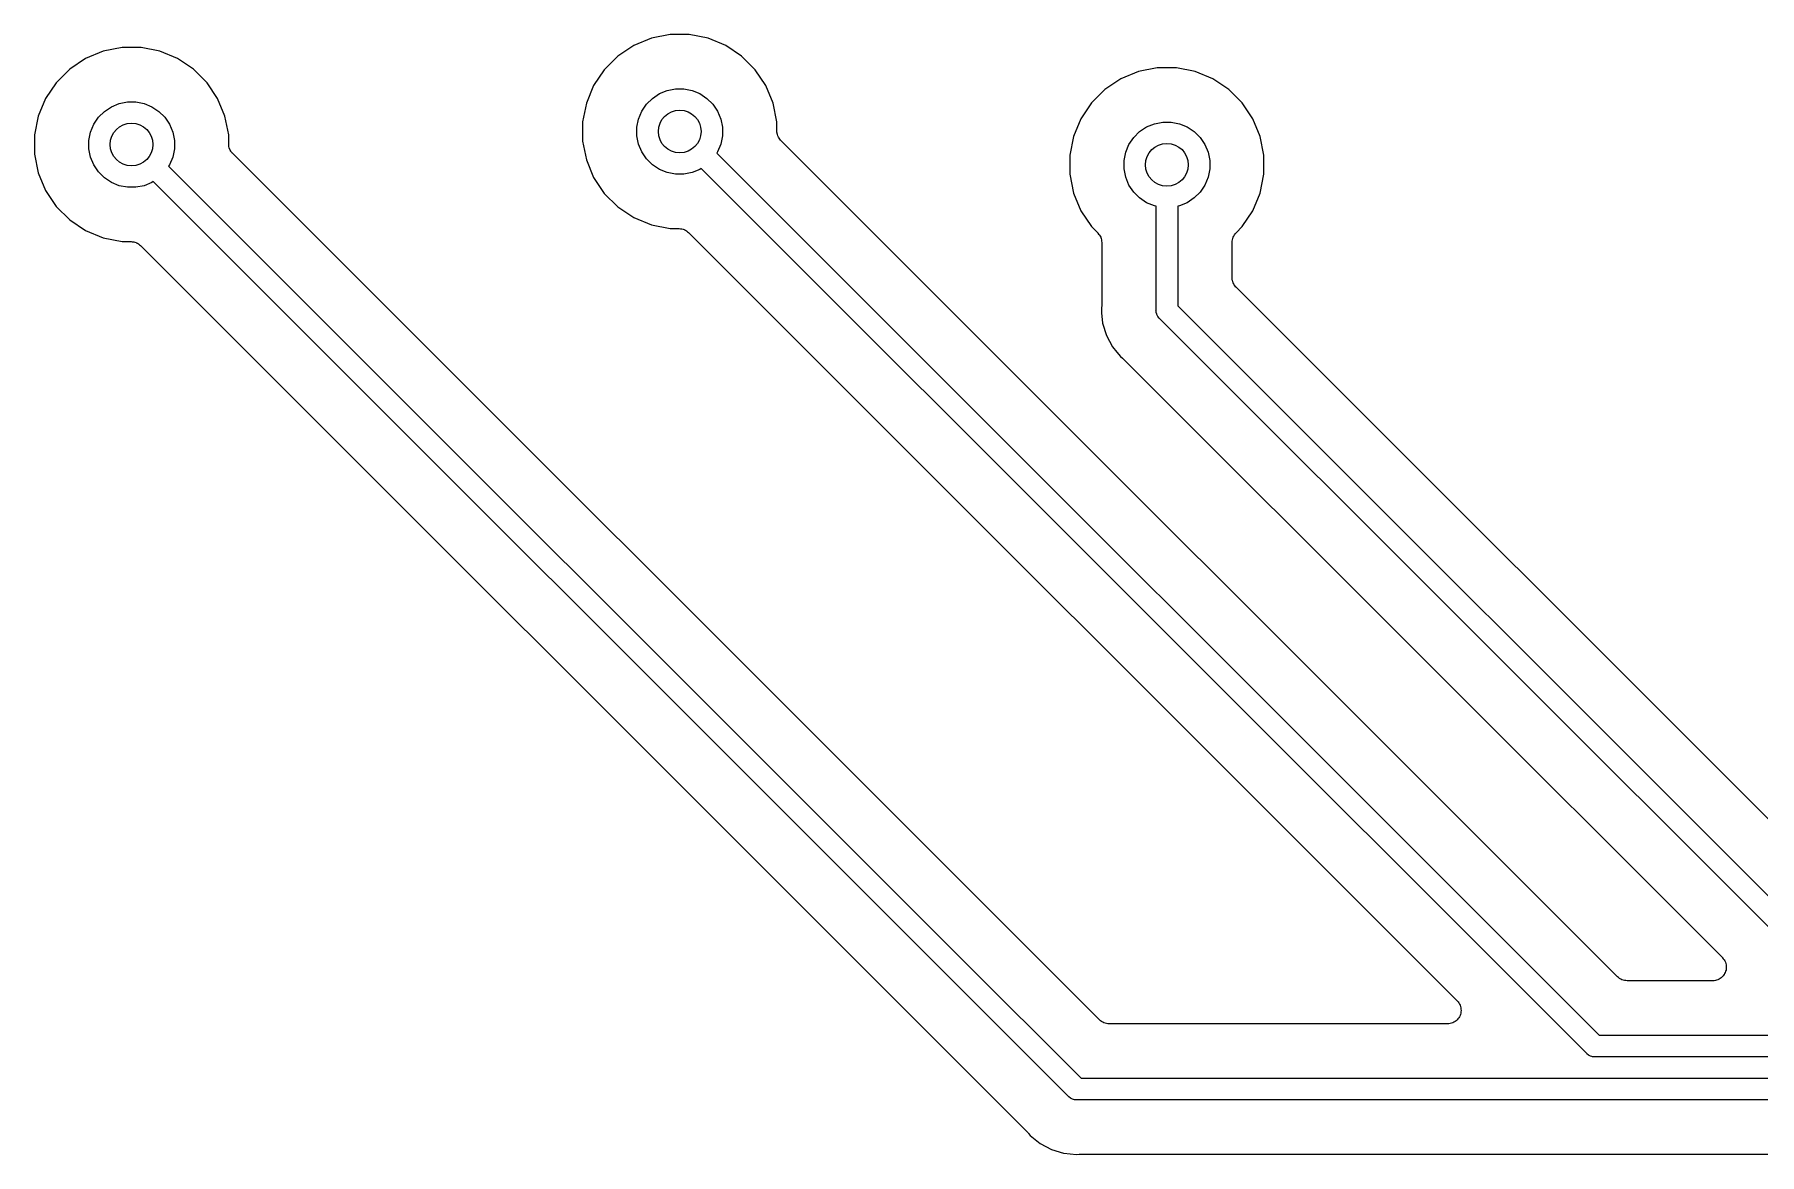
# Model space of a CAD drawing. Extents: x 1.71 to 9.75, y -6.32 to -1.22.
# Drawn here: x 3.649 to 4.284, y -5.56 to -5.147 of the extents above; entities that cross this region are included whole.
import ezdxf

# ---------------------------------------------------------------- set-up
doc = ezdxf.new("R2010")
doc.units = 0
doc.header["$MEASUREMENT"] = 0
doc.layers.add('BLACK', color=7, linetype='CONTINUOUS')

msp = doc.modelspace()

# ---------------------------------------------------------------- linework, layer by layer
at = {"layer": 'BLACK', "linetype": 'CONTINUOUS'}
for p, q in [((3.87611, -5.14849), (3.86961, -5.15118)), ((3.88302, -5.14711), (3.87611, -5.14849)), ((3.89006, -5.14711), (3.88302, -5.14711)), ((3.89697, -5.14849), (3.89006, -5.14711)), ((3.90347, -5.15118), (3.89697, -5.14849)), ((3.66781, -5.15598), (3.66196, -5.15989)), ((3.67432, -5.15328), (3.66781, -5.15598)), ((3.68122, -5.15191), (3.67432, -5.15328)), ((3.68827, -5.15191), (3.68122, -5.15191)), ((3.69517, -5.15328), (3.68827, -5.15191)), ((3.70168, -5.15598), (3.69517, -5.15328)), ((3.70753, -5.15989), (3.70168, -5.15598)), ((3.86375, -5.15509), (3.85877, -5.16007)), ((3.86961, -5.15118), (3.86375, -5.15509)), ((3.90933, -5.15509), (3.90347, -5.15118)), ((3.91431, -5.16007), (3.90933, -5.15509)), ((3.66196, -5.15989), (3.65698, -5.16487)), ((3.71251, -5.16487), (3.70753, -5.15989)), ((3.85877, -5.16007), (3.85486, -5.16593)), ((3.91822, -5.16593), (3.91431, -5.16007)), ((4.05547, -5.16073), (4.04897, -5.16342)), ((4.06238, -5.15935), (4.05547, -5.16073)), ((4.06942, -5.15935), (4.06238, -5.15935)), ((4.07633, -5.16073), (4.06942, -5.15935)), ((4.08283, -5.16342), (4.07633, -5.16073)), ((3.65698, -5.16487), (3.65307, -5.17072)), ((3.71642, -5.17072), (3.71251, -5.16487)), ((3.85486, -5.16593), (3.85217, -5.17243)), ((3.8765, -5.17063), (3.87908, -5.1689)), ((3.87908, -5.1689), (3.88195, -5.16772)), ((3.88195, -5.16772), (3.88499, -5.16711)), ((3.88499, -5.16711), (3.88809, -5.16711)), ((3.88809, -5.16711), (3.89113, -5.16772)), ((3.89113, -5.16772), (3.894, -5.1689)), ((3.894, -5.1689), (3.89658, -5.17063)), ((3.92091, -5.17243), (3.91822, -5.16593)), ((4.04311, -5.16733), (4.03813, -5.17231)), ((4.04897, -5.16342), (4.04311, -5.16733)), ((4.08869, -5.16733), (4.08283, -5.16342)), ((4.09367, -5.17231), (4.08869, -5.16733)), ((3.65307, -5.17072), (3.65037, -5.17723)), ((3.67251, -5.17762), (3.67471, -5.17542)), ((3.67471, -5.17542), (3.67729, -5.1737)), ((3.67729, -5.1737), (3.68015, -5.17251)), ((3.68015, -5.17251), (3.68319, -5.17191)), ((3.68319, -5.17191), (3.6863, -5.17191)), ((3.6863, -5.17191), (3.68934, -5.17251)), ((3.68934, -5.17251), (3.6922, -5.1737)), ((3.6922, -5.1737), (3.69478, -5.17542)), ((3.69478, -5.17542), (3.69698, -5.17762)), ((3.71912, -5.17723), (3.71642, -5.17072)), ((3.85217, -5.17243), (3.85079, -5.17934)), ((3.8714, -5.17827), (3.87258, -5.1754)), ((3.87258, -5.1754), (3.87431, -5.17282)), ((3.87431, -5.17282), (3.8765, -5.17063)), ((3.89658, -5.17063), (3.89877, -5.17282)), ((3.89877, -5.17282), (3.9005, -5.1754)), ((3.9005, -5.1754), (3.90168, -5.17827)), ((3.92229, -5.17934), (3.92091, -5.17243)), ((4.03813, -5.17231), (4.03422, -5.17817)), ((4.09758, -5.17817), (4.09367, -5.17231)), ((3.65037, -5.17723), (3.649, -5.18413)), ((3.6696, -5.18306), (3.67079, -5.1802)), ((3.67079, -5.1802), (3.67251, -5.17762)), ((3.69698, -5.17762), (3.6987, -5.1802)), ((3.6987, -5.1802), (3.69989, -5.18306)), ((3.72049, -5.18413), (3.71912, -5.17723)), ((3.85079, -5.17934), (3.85079, -5.18638)), ((3.87079, -5.18131), (3.8714, -5.17827)), ((3.87079, -5.18441), (3.87079, -5.18131)), ((3.90168, -5.17827), (3.90229, -5.18131)), ((3.90229, -5.18131), (3.90229, -5.18441)), ((3.92229, -5.1826), (3.92229, -5.17934)), ((4.03422, -5.17817), (4.03153, -5.18467)), ((4.05586, -5.18287), (4.05844, -5.18114)), ((4.05844, -5.18114), (4.06131, -5.17996)), ((4.06131, -5.17996), (4.06435, -5.17935)), ((4.06435, -5.17935), (4.06745, -5.17935)), ((4.06745, -5.17935), (4.07049, -5.17996)), ((4.07049, -5.17996), (4.07336, -5.18114)), ((4.07336, -5.18114), (4.07594, -5.18287)), ((4.10027, -5.18467), (4.09758, -5.17817)), ((3.649, -5.18413), (3.649, -5.19118)), ((3.669, -5.1861), (3.6696, -5.18306)), ((3.669, -5.18921), (3.669, -5.1861)), ((3.69989, -5.18306), (3.70049, -5.1861)), ((3.70049, -5.1861), (3.70049, -5.18921)), ((3.72049, -5.18739), (3.72049, -5.18413)), ((3.72054, -5.18785), (3.72049, -5.18739)), ((3.72058, -5.18831), (3.72054, -5.18785)), ((3.72059, -5.18834), (3.72058, -5.18831)), ((3.72059, -5.18836), (3.72059, -5.18834)), ((3.72072, -5.1888), (3.72059, -5.18836)), ((3.85079, -5.18638), (3.85217, -5.19329)), ((3.8714, -5.18745), (3.87079, -5.18441)), ((3.87258, -5.19032), (3.8714, -5.18745)), ((3.90168, -5.18745), (3.9005, -5.19032)), ((3.90229, -5.18441), (3.90168, -5.18745)), ((3.92233, -5.18305), (3.92229, -5.1826)), ((3.92237, -5.18352), (3.92233, -5.18305)), ((3.92238, -5.18354), (3.92237, -5.18352)), ((3.92238, -5.18357), (3.92238, -5.18354)), ((3.92252, -5.184), (3.92238, -5.18357)), ((3.92265, -5.18445), (3.92252, -5.184)), ((3.92266, -5.18448), (3.92265, -5.18445)), ((3.92267, -5.1845), (3.92266, -5.18448)), ((3.92288, -5.18491), (3.92267, -5.1845)), ((3.9231, -5.18532), (3.92288, -5.18491)), ((3.92311, -5.18534), (3.9231, -5.18532)), ((3.92312, -5.18536), (3.92311, -5.18534)), ((3.92342, -5.18572), (3.92312, -5.18536)), ((3.9237, -5.18608), (3.92342, -5.18572)), ((3.92374, -5.18612), (3.9237, -5.18608)), ((3.92375, -5.18613), (3.92374, -5.18612)), ((3.92374, -5.18612), (3.92374, -5.18612)), ((3.92374, -5.18612), (3.92374, -5.18612)), ((4.23183, -5.49421), (3.92375, -5.18613)), ((4.03153, -5.18467), (4.03015, -5.19158)), ((4.05076, -5.19051), (4.05194, -5.18764)), ((4.05194, -5.18764), (4.05367, -5.18506)), ((4.05367, -5.18506), (4.05586, -5.18287)), ((4.07594, -5.18287), (4.07813, -5.18506)), ((4.07813, -5.18506), (4.07986, -5.18764)), ((4.07986, -5.18764), (4.08104, -5.19051)), ((4.10165, -5.19158), (4.10027, -5.18467)), ((3.649, -5.19118), (3.65037, -5.19808)), ((3.6696, -5.19225), (3.669, -5.18921)), ((3.67079, -5.19511), (3.6696, -5.19225)), ((3.69989, -5.19225), (3.6987, -5.19511)), ((3.70049, -5.18921), (3.69989, -5.19225)), ((3.72085, -5.18925), (3.72072, -5.1888)), ((3.72086, -5.18927), (3.72085, -5.18925)), ((3.72087, -5.1893), (3.72086, -5.18927)), ((3.72109, -5.1897), (3.72087, -5.1893)), ((3.7213, -5.19011), (3.72109, -5.1897)), ((3.72132, -5.19013), (3.7213, -5.19011)), ((3.72133, -5.19016), (3.72132, -5.19013)), ((3.72162, -5.19052), (3.72133, -5.19016)), ((3.72191, -5.19088), (3.72162, -5.19052)), ((3.72194, -5.19091), (3.72191, -5.19088)), ((3.72195, -5.19091), (3.72194, -5.19091)), ((3.72196, -5.19093), (3.72195, -5.19091)), ((3.72195, -5.19091), (3.72195, -5.19091)), ((4.00569, -5.47466), (3.72196, -5.19093)), ((3.85217, -5.19329), (3.85486, -5.19979)), ((3.87431, -5.1929), (3.87258, -5.19032)), ((3.8765, -5.19509), (3.87431, -5.1929)), ((3.9005, -5.19032), (3.90016, -5.19082)), ((3.90016, -5.19082), (4.22501, -5.51567)), ((4.03015, -5.19158), (4.03015, -5.19862)), ((4.05015, -5.19355), (4.05076, -5.19051)), ((4.05015, -5.19665), (4.05015, -5.19355)), ((4.08104, -5.19051), (4.08165, -5.19355)), ((4.08165, -5.19355), (4.08165, -5.19665)), ((4.10165, -5.19862), (4.10165, -5.19158)), ((3.65037, -5.19808), (3.65307, -5.20459)), ((3.67251, -5.19769), (3.67079, -5.19511)), ((3.67471, -5.19989), (3.67251, -5.19769)), ((3.67729, -5.20161), (3.67471, -5.19989)), ((3.6987, -5.19511), (3.69836, -5.19562)), ((3.69836, -5.19562), (3.99069, -5.48794)), ((3.85486, -5.19979), (3.85877, -5.20565)), ((3.87908, -5.19682), (3.8765, -5.19509)), ((3.88195, -5.198), (3.87908, -5.19682)), ((3.88499, -5.19861), (3.88195, -5.198)), ((3.88809, -5.19861), (3.88499, -5.19861)), ((3.89113, -5.198), (3.88809, -5.19861)), ((3.894, -5.19682), (3.89113, -5.198)), ((3.8945, -5.19648), (3.894, -5.19682)), ((4.22039, -5.52236), (3.8945, -5.19648)), ((4.03015, -5.19862), (4.03153, -5.20553)), ((4.05076, -5.19969), (4.05015, -5.19665)), ((4.05194, -5.20256), (4.05076, -5.19969)), ((4.08104, -5.19969), (4.07986, -5.20256)), ((4.08165, -5.19665), (4.08104, -5.19969)), ((4.10027, -5.20553), (4.10165, -5.19862)), ((3.65307, -5.20459), (3.65698, -5.21044)), ((3.68015, -5.2028), (3.67729, -5.20161)), ((3.68319, -5.2034), (3.68015, -5.2028)), ((3.6863, -5.2034), (3.68319, -5.2034)), ((3.68934, -5.2028), (3.6863, -5.2034)), ((3.6922, -5.20161), (3.68934, -5.2028)), ((3.69271, -5.20127), (3.6922, -5.20161)), ((3.98503, -5.4936), (3.69271, -5.20127)), ((3.85877, -5.20565), (3.86375, -5.21063)), ((4.03153, -5.20553), (4.03422, -5.21203)), ((4.05367, -5.20514), (4.05194, -5.20256)), ((4.05586, -5.20733), (4.05367, -5.20514)), ((4.05844, -5.20906), (4.05586, -5.20733)), ((4.07594, -5.20733), (4.07336, -5.20906)), ((4.07813, -5.20514), (4.07594, -5.20733)), ((4.07986, -5.20256), (4.07813, -5.20514)), ((4.09758, -5.21203), (4.10027, -5.20553)), ((3.65698, -5.21044), (3.66196, -5.21542)), ((3.86375, -5.21063), (3.86961, -5.21454)), ((4.03422, -5.21203), (4.03813, -5.21789)), ((4.06131, -5.21024), (4.05844, -5.20906)), ((4.0619, -5.21036), (4.06131, -5.21024)), ((4.0619, -5.2485), (4.0619, -5.21036)), ((4.07049, -5.21024), (4.0699, -5.21036)), ((4.0699, -5.21036), (4.0699, -5.24704)), ((4.07336, -5.20906), (4.07049, -5.21024)), ((4.09367, -5.21789), (4.09758, -5.21203)), ((3.66196, -5.21542), (3.66781, -5.21933)), ((3.66781, -5.21933), (3.67432, -5.22203)), ((3.86961, -5.21454), (3.87611, -5.21723)), ((3.87611, -5.21723), (3.88302, -5.21861)), ((3.88302, -5.21861), (3.88628, -5.21861)), ((3.88628, -5.21861), (3.88629, -5.21861)), ((3.88629, -5.21861), (3.88629, -5.21861)), ((3.88629, -5.21861), (3.88629, -5.21861)), ((3.88629, -5.21861), (3.88635, -5.21861)), ((3.88635, -5.21861), (3.88681, -5.21866)), ((3.88681, -5.21866), (3.88726, -5.21871)), ((3.88726, -5.21871), (3.88729, -5.21871)), ((3.88729, -5.21871), (3.88732, -5.21872)), ((3.88732, -5.21872), (3.88776, -5.21886)), ((3.88776, -5.21886), (3.8882, -5.21899)), ((3.8882, -5.21899), (3.88822, -5.219)), ((3.88822, -5.219), (3.88825, -5.21901)), ((3.88825, -5.21901), (3.88865, -5.21924)), ((3.88865, -5.21924), (3.88906, -5.21945)), ((3.88906, -5.21945), (3.88908, -5.21947)), ((3.88908, -5.21947), (3.8891, -5.21948)), ((3.8891, -5.21948), (3.88945, -5.21978)), ((3.88945, -5.21978), (3.88981, -5.22007)), ((3.88981, -5.22007), (4.17275, -5.50301)), ((4.03813, -5.21789), (4.04044, -5.22019)), ((4.04044, -5.22019), (4.04045, -5.2202)), ((4.04045, -5.2202), (4.04045, -5.2202)), ((4.04045, -5.2202), (4.04045, -5.2202)), ((4.04045, -5.2202), (4.04048, -5.22024)), ((4.04048, -5.22024), (4.04077, -5.2206)), ((4.09107, -5.22055), (4.09136, -5.22019)), ((4.09136, -5.22019), (4.09367, -5.21789)), ((3.67432, -5.22203), (3.68122, -5.2234)), ((3.68122, -5.2234), (3.68448, -5.2234)), ((3.68448, -5.2234), (3.6845, -5.2234)), ((3.6845, -5.2234), (3.6845, -5.2234)), ((3.6845, -5.2234), (3.6845, -5.2234)), ((3.6845, -5.2234), (3.68455, -5.2234)), ((3.68455, -5.2234), (3.68501, -5.22345)), ((3.68501, -5.22345), (3.68547, -5.2235)), ((3.68547, -5.2235), (3.68549, -5.22351)), ((3.68549, -5.22351), (3.68552, -5.22351)), ((3.68552, -5.22351), (3.68596, -5.22365)), ((3.68596, -5.22365), (3.6864, -5.22379)), ((3.6864, -5.22379), (3.68643, -5.2238)), ((3.68643, -5.2238), (3.68645, -5.22381)), ((3.68645, -5.22381), (3.68686, -5.22403)), ((3.68686, -5.22403), (3.68726, -5.22425)), ((3.68726, -5.22425), (3.68728, -5.22426)), ((3.68728, -5.22426), (3.68731, -5.22428)), ((3.68731, -5.22428), (3.68766, -5.22457)), ((3.68766, -5.22457), (3.68802, -5.22487)), ((3.68802, -5.22487), (3.97176, -5.50861)), ((4.04077, -5.2206), (4.04106, -5.22096)), ((4.04106, -5.22096), (4.04108, -5.22098)), ((4.04108, -5.22098), (4.04109, -5.221)), ((4.04109, -5.221), (4.04131, -5.22141)), ((4.04131, -5.22141), (4.04152, -5.22182)), ((4.04152, -5.22182), (4.04153, -5.22185)), ((4.04153, -5.22185), (4.04154, -5.22187)), ((4.04154, -5.22187), (4.04167, -5.22231)), ((4.04167, -5.22231), (4.0418, -5.22276)), ((4.0418, -5.22276), (4.04181, -5.22278)), ((4.04181, -5.22278), (4.04181, -5.22281)), ((4.04181, -5.22281), (4.04185, -5.22327)), ((4.04185, -5.22327), (4.0419, -5.22373)), ((4.0419, -5.22373), (4.0419, -5.24728)), ((4.0899, -5.22366), (4.08995, -5.2232)), ((4.0899, -5.22371), (4.0899, -5.22366)), ((4.0899, -5.22373), (4.0899, -5.22371)), ((4.0899, -5.22371), (4.0899, -5.22371)), ((4.0899, -5.22371), (4.0899, -5.22371)), ((4.0899, -5.23669), (4.0899, -5.22373)), ((4.08995, -5.2232), (4.09, -5.22274)), ((4.09, -5.22274), (4.09001, -5.22271)), ((4.09001, -5.22269), (4.09015, -5.22225)), ((4.09001, -5.22271), (4.09001, -5.22269)), ((4.09015, -5.22225), (4.09028, -5.2218)), ((4.09028, -5.2218), (4.0903, -5.22178)), ((4.0903, -5.22176), (4.09053, -5.22135)), ((4.0903, -5.22178), (4.0903, -5.22176)), ((4.09053, -5.22135), (4.09075, -5.22094)), ((4.09075, -5.22094), (4.09076, -5.22092)), ((4.09076, -5.22092), (4.09077, -5.2209)), ((4.09077, -5.2209), (4.09107, -5.22055)), ((4.08995, -5.23715), (4.0899, -5.23669)), ((4.08999, -5.23761), (4.08995, -5.23715)), ((4.08999, -5.23763), (4.08999, -5.23761)), ((4.09, -5.23766), (4.08999, -5.23763)), ((4.09013, -5.2381), (4.09, -5.23766)), ((4.09026, -5.23854), (4.09013, -5.2381)), ((4.09027, -5.23857), (4.09026, -5.23854)), ((4.09028, -5.23859), (4.09027, -5.23857)), ((4.09049, -5.239), (4.09028, -5.23859)), ((4.09071, -5.23941), (4.09049, -5.239)), ((4.09072, -5.23943), (4.09071, -5.23941)), ((4.09074, -5.23945), (4.09072, -5.23943)), ((4.09103, -5.23981), (4.09074, -5.23945)), ((4.09132, -5.24017), (4.09103, -5.23981)), ((4.09135, -5.24021), (4.09132, -5.24017)), ((4.09136, -5.24022), (4.09135, -5.24021)), ((4.09135, -5.24021), (4.09135, -5.24021)), ((4.09135, -5.24021), (4.09135, -5.24021)), ((4.32948, -5.47834), (4.09136, -5.24022)), ((4.04188, -5.24777), (4.04178, -5.2487)), ((4.04178, -5.2487), (4.04188, -5.24963)), ((4.0419, -5.24735), (4.04188, -5.24756)), ((4.04188, -5.24756), (4.04188, -5.24777)), ((4.04188, -5.24963), (4.04188, -5.24963)), ((4.04188, -5.24963), (4.04225, -5.2534)), ((4.0419, -5.24728), (4.0419, -5.24735)), ((4.06188, -5.2487), (4.0619, -5.2485)), ((4.0619, -5.2489), (4.06188, -5.2487)), ((4.06194, -5.24934), (4.0619, -5.2489)), ((4.0619, -5.2489), (4.0619, -5.2489)), ((4.06196, -5.24948), (4.06194, -5.24934)), ((4.06216, -5.25016), (4.06196, -5.24948)), ((4.06219, -5.25024), (4.06216, -5.25016)), ((4.06256, -5.25093), (4.06219, -5.25024)), ((4.06306, -5.25154), (4.06256, -5.25093)), ((4.06321, -5.25167), (4.06306, -5.25154)), ((4.31803, -5.50649), (4.06321, -5.25167)), ((4.0699, -5.24704), (4.32266, -5.4998)), ((4.04225, -5.2534), (4.04362, -5.25793)), ((4.04362, -5.25793), (4.04585, -5.2621)), ((4.04585, -5.2621), (4.04748, -5.26409)), ((4.04748, -5.26409), (4.04748, -5.26409)), ((4.04748, -5.26409), (4.04885, -5.26575)), ((4.04885, -5.26575), (4.04957, -5.26635)), ((4.04957, -5.26635), (4.04963, -5.26639)), ((4.04963, -5.26639), (4.04977, -5.26654)), ((4.04977, -5.26654), (4.04994, -5.26668)), ((4.04994, -5.26668), (4.2704, -5.48714)), ((4.0057, -5.47466), (4.00569, -5.47466)), ((4.04112, -5.51008), (4.0057, -5.47466)), ((3.99069, -5.48794), (3.99069, -5.48794)), ((3.99069, -5.48794), (4.0343, -5.53155)), ((4.2704, -5.48714), (4.27043, -5.48718)), ((4.27043, -5.48718), (4.27043, -5.48718)), ((4.27043, -5.48718), (4.27044, -5.48718)), ((4.27044, -5.48718), (4.27045, -5.48719)), ((4.27045, -5.48719), (4.27075, -5.48756)), ((4.27075, -5.48756), (4.27105, -5.48794)), ((4.27124, -5.49304), (4.27101, -5.49347)), ((4.27105, -5.48794), (4.27105, -5.48794)), ((4.27105, -5.48794), (4.27106, -5.48795)), ((4.27106, -5.48795), (4.27128, -5.48838)), ((4.27146, -5.49263), (4.27124, -5.49304)), ((4.27128, -5.48838), (4.2715, -5.4888)), ((4.27147, -5.49262), (4.27146, -5.49263)), ((4.27161, -5.49215), (4.27147, -5.49261)), ((4.27147, -5.49261), (4.27147, -5.49262)), ((4.2715, -5.4888), (4.2715, -5.48881)), ((4.2715, -5.48881), (4.2715, -5.48882)), ((4.2715, -5.48882), (4.27164, -5.48928)), ((4.27176, -5.4917), (4.27161, -5.49215)), ((4.27164, -5.48928), (4.27177, -5.48974)), ((4.27181, -5.4912), (4.27176, -5.49168)), ((4.27176, -5.49168), (4.27176, -5.49169)), ((4.27176, -5.49169), (4.27176, -5.4917)), ((4.27177, -5.48974), (4.27177, -5.48975)), ((4.27177, -5.48975), (4.27178, -5.48975)), ((4.27178, -5.48975), (4.27182, -5.49023)), ((4.27186, -5.49073), (4.27181, -5.4912)), ((4.27182, -5.49023), (4.27186, -5.49071)), ((4.27186, -5.49071), (4.27186, -5.49072)), ((4.27186, -5.49072), (4.27186, -5.49073)), ((4.02967, -5.53824), (3.98503, -5.4936)), ((3.98503, -5.4936), (3.98503, -5.4936)), ((4.23219, -5.4945), (4.23183, -5.49421)), ((4.23254, -5.4948), (4.23219, -5.4945)), ((4.23257, -5.49481), (4.23254, -5.4948)), ((4.23259, -5.49483), (4.23257, -5.49481)), ((4.23299, -5.49505), (4.23259, -5.49483)), ((4.2334, -5.49527), (4.23299, -5.49505)), ((4.23342, -5.49528), (4.2334, -5.49527)), ((4.23345, -5.49529), (4.23342, -5.49528)), ((4.23389, -5.49543), (4.23345, -5.49529)), ((4.23433, -5.49557), (4.23389, -5.49543)), ((4.23435, -5.49557), (4.23433, -5.49557)), ((4.23438, -5.49558), (4.23435, -5.49557)), ((4.23484, -5.49562), (4.23438, -5.49558)), ((4.2353, -5.49567), (4.23484, -5.49562)), ((4.23535, -5.49567), (4.2353, -5.49567)), ((4.23537, -5.49567), (4.23535, -5.49567)), ((4.23535, -5.49567), (4.23535, -5.49567)), ((4.23535, -5.49567), (4.23535, -5.49567)), ((4.26686, -5.49567), (4.23537, -5.49567)), ((4.26734, -5.49563), (4.26686, -5.49567)), ((4.26782, -5.49558), (4.26734, -5.49563)), ((4.26783, -5.49558), (4.26782, -5.49558)), ((4.26782, -5.49558), (4.26782, -5.49558)), ((4.26829, -5.49544), (4.26783, -5.49558)), ((4.26875, -5.4953), (4.26829, -5.49544)), ((4.26876, -5.4953), (4.26875, -5.4953)), ((4.26877, -5.4953), (4.26876, -5.4953)), ((4.2692, -5.49507), (4.26877, -5.4953)), ((4.26961, -5.49485), (4.2692, -5.49507)), ((4.26962, -5.49484), (4.26961, -5.49485)), ((4.26963, -5.49484), (4.26962, -5.49484)), ((4.27001, -5.49453), (4.26963, -5.49484)), ((4.27037, -5.49423), (4.27001, -5.49453)), ((4.27038, -5.49423), (4.27037, -5.49423)), ((4.27039, -5.49422), (4.27038, -5.49423)), ((4.2707, -5.49385), (4.27039, -5.49422)), ((4.271, -5.49348), (4.2707, -5.49385)), ((4.27101, -5.49347), (4.271, -5.49348)), ((4.271, -5.49348), (4.271, -5.49348)), ((4.17275, -5.50301), (4.17279, -5.50305)), ((4.17279, -5.50305), (4.17279, -5.50305)), ((4.17279, -5.50305), (4.17279, -5.50305)), ((4.17279, -5.50305), (4.1728, -5.50306)), ((4.1728, -5.50306), (4.1731, -5.50344)), ((4.1731, -5.50344), (4.1734, -5.50381)), ((4.1734, -5.50381), (4.17341, -5.50382)), ((4.17341, -5.50382), (4.17341, -5.50383)), ((4.17341, -5.50383), (4.17363, -5.50426)), ((4.17363, -5.50426), (4.17385, -5.50468)), ((4.17385, -5.50468), (4.17386, -5.50468)), ((4.17386, -5.50468), (4.17386, -5.50469)), ((4.17386, -5.50469), (4.174, -5.50516)), ((4.174, -5.50516), (4.17413, -5.50561)), ((4.17413, -5.50561), (4.17413, -5.50562)), ((4.17413, -5.50562), (4.17413, -5.50563)), ((4.17413, -5.50563), (4.17417, -5.50611)), ((3.97176, -5.50861), (3.97176, -5.50861)), ((3.97176, -5.50861), (4.01466, -5.55151)), ((4.04147, -5.51038), (4.04112, -5.51008)), ((4.04183, -5.51067), (4.04147, -5.51038)), ((4.04185, -5.51069), (4.04183, -5.51067)), ((4.04187, -5.5107), (4.04185, -5.51069)), ((4.04228, -5.51092), (4.04187, -5.5107)), ((4.04268, -5.51114), (4.04228, -5.51092)), ((4.04271, -5.51115), (4.04268, -5.51114)), ((4.04273, -5.51116), (4.04271, -5.51115)), ((4.04317, -5.5113), (4.04273, -5.51116)), ((4.04361, -5.51144), (4.04317, -5.5113)), ((4.04364, -5.51144), (4.04361, -5.51144)), ((4.04366, -5.51145), (4.04364, -5.51144)), ((4.04412, -5.5115), (4.04366, -5.51145)), ((4.04458, -5.51155), (4.04412, -5.5115)), ((4.04463, -5.51155), (4.04458, -5.51155)), ((4.04465, -5.51155), (4.04463, -5.51155)), ((4.04463, -5.51155), (4.04463, -5.51155)), ((4.04463, -5.51155), (4.04463, -5.51155)), ((4.16922, -5.51155), (4.04465, -5.51155)), ((4.16969, -5.5115), (4.16922, -5.51155)), ((4.17017, -5.51146), (4.16969, -5.5115)), ((4.17018, -5.51145), (4.17017, -5.51146)), ((4.17019, -5.51145), (4.17018, -5.51145)), ((4.17064, -5.51132), (4.17019, -5.51145)), ((4.17111, -5.51118), (4.17064, -5.51132)), ((4.17112, -5.51117), (4.17111, -5.51117)), ((4.17111, -5.51117), (4.17111, -5.51118)), ((4.17154, -5.51095), (4.17112, -5.51117)), ((4.17197, -5.51072), (4.17154, -5.51095)), ((4.17198, -5.51072), (4.17197, -5.51072)), ((4.17235, -5.51041), (4.17198, -5.51071)), ((4.17198, -5.51071), (4.17198, -5.51072)), ((4.17273, -5.51011), (4.17235, -5.51041)), ((4.17274, -5.5101), (4.17273, -5.5101)), ((4.17273, -5.5101), (4.17273, -5.51011)), ((4.17305, -5.50973), (4.17274, -5.5101)), ((4.17335, -5.50936), (4.17305, -5.50973)), ((4.17336, -5.50935), (4.17335, -5.50936)), ((4.17359, -5.50892), (4.17336, -5.50934)), ((4.17336, -5.50934), (4.17336, -5.50935)), ((4.17382, -5.5085), (4.17359, -5.50892)), ((4.17383, -5.50849), (4.17382, -5.50849)), ((4.17382, -5.50849), (4.17382, -5.5085)), ((4.17397, -5.50803), (4.17383, -5.50849)), ((4.17411, -5.50757), (4.17397, -5.50803)), ((4.17412, -5.50755), (4.17411, -5.50756)), ((4.17411, -5.50756), (4.17411, -5.50757)), ((4.17417, -5.50708), (4.17412, -5.50755)), ((4.17417, -5.50611), (4.17422, -5.50658)), ((4.17422, -5.5066), (4.17417, -5.50708)), ((4.17422, -5.50658), (4.17422, -5.50659)), ((4.17422, -5.50659), (4.17422, -5.5066)), ((4.22501, -5.51567), (5.65512, -5.51567)), ((4.22051, -5.52252), (4.22039, -5.52236)), ((4.22112, -5.52302), (4.22051, -5.52252)), ((4.22182, -5.52339), (4.22112, -5.52302)), ((4.2224, -5.52356), (4.22182, -5.52339)), ((4.22257, -5.52362), (4.2224, -5.52356)), ((4.22265, -5.52362), (4.22257, -5.52362)), ((4.22316, -5.52367), (4.22265, -5.52362)), ((4.22336, -5.52369), (4.22316, -5.52367)), ((4.22316, -5.52367), (4.22316, -5.52367)), ((4.22355, -5.52367), (4.22336, -5.52369)), ((5.65658, -5.52367), (4.22355, -5.52367)), ((4.0343, -5.53155), (5.66169, -5.53155)), ((4.0298, -5.53839), (4.02967, -5.53824)), ((4.03041, -5.53889), (4.0298, -5.53839)), ((4.03094, -5.53917), (4.03041, -5.53889)), ((4.0311, -5.53926), (4.03094, -5.53917)), ((4.03186, -5.53949), (4.0311, -5.53926)), ((4.03226, -5.53953), (4.03186, -5.53949)), ((4.03244, -5.53955), (4.03226, -5.53953)), ((4.03264, -5.53957), (4.03244, -5.53955)), ((4.03244, -5.53955), (4.03244, -5.53955)), ((4.03284, -5.53955), (4.03264, -5.53957)), ((5.66315, -5.53955), (4.03284, -5.53955)), ((4.01466, -5.55151), (4.01471, -5.55156)), ((4.01471, -5.55156), (4.01484, -5.55173)), ((4.01484, -5.55173), (4.01499, -5.55188)), ((4.01499, -5.55188), (4.01559, -5.5526)), ((4.01559, -5.5526), (4.01924, -5.5556)), ((4.01924, -5.5556), (4.02341, -5.55783)), ((4.02341, -5.55783), (4.02783, -5.55917)), ((4.02783, -5.55917), (4.02793, -5.5592)), ((4.02793, -5.5592), (4.03264, -5.55966)), ((4.03264, -5.55966), (4.03357, -5.55957)), ((4.03357, -5.55957), (4.03364, -5.55957)), ((4.03364, -5.55957), (4.03385, -5.55957)), ((4.03385, -5.55957), (4.03406, -5.55955)), ((4.03406, -5.55955), (5.66193, -5.55955))]:
    msp.add_line(p, q, dxfattribs=at)
at = {"layer": 'BLACK'}
for centre in [(3.88654, -5.18286), (3.68475, -5.18765), (4.0659, -5.1951)]:
    msp.add_circle(centre, 0.00787, dxfattribs=at)

doc.saveas('drawing.dxf')
